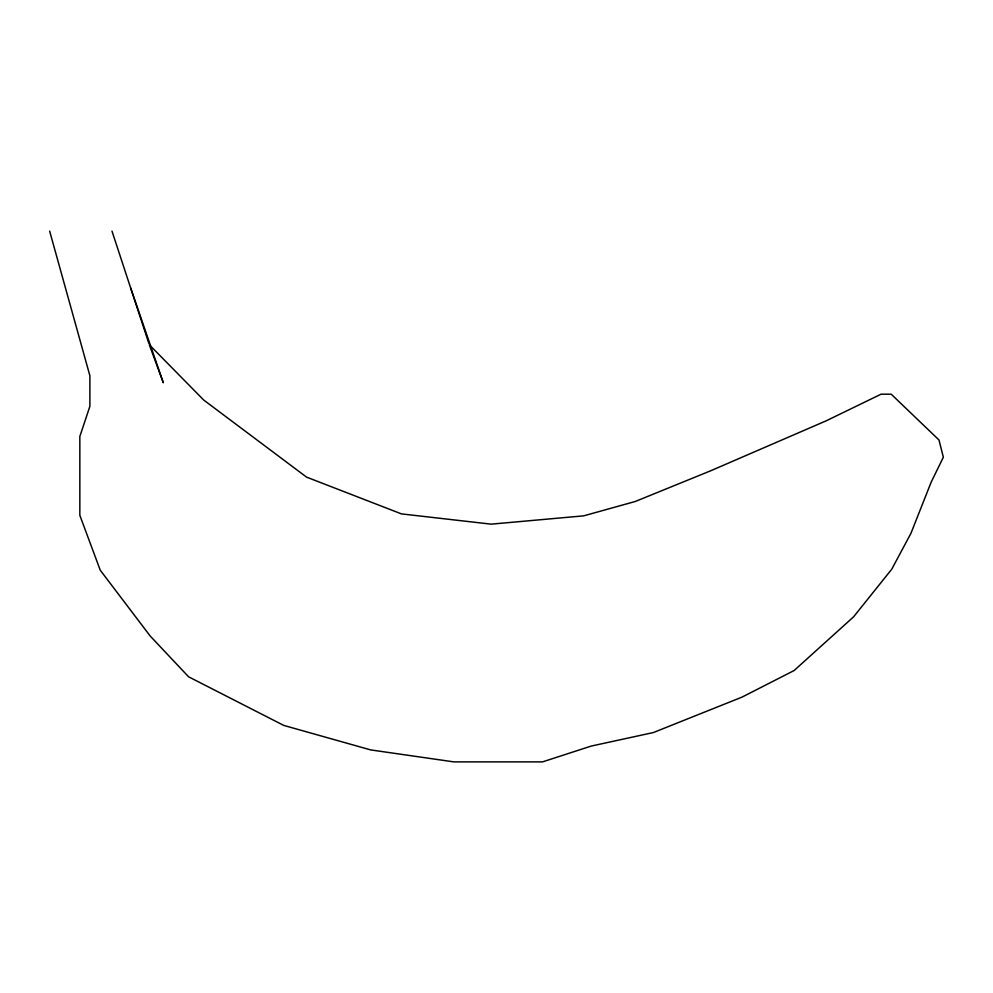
<?xml version="1.0" encoding="UTF-8"?>
<svg xmlns="http://www.w3.org/2000/svg" width="993" height="993" viewBox="0 0 993 993"><rect width="100%" height="100%" fill="white"/><g stroke="black" fill="none" stroke-linecap="round" stroke-linejoin="round"><path stroke-width="1.49" d="M130.642 287.933L163.311 382.752L149.298 344.745L203.726 400.055L306.539 477.112L401.445 513.89L491.175 524.155L583.673 515.851L635.222 501.502L710.516 470.856L826.387 420.734L881.039 394.196L891.217 394.196L938.981 439.973L943.35 457.239L931.062 482.387L910.966 533.266L891.776 569.163L853.595 616.827L794.115 670.536L741.982 697.136L653.382 732.549L591.232 746.066L542.55 761.879L453.813 761.879L370.699 749.914L283.762 725.411L188.596 676.804L150.216 636.054L100.243 570.181L79.837 515.33L79.837 436.461L89.891 406.286L89.891 375.751L49.65 231.121M111.986 231.121L148.813 343.28"/></g></svg>
